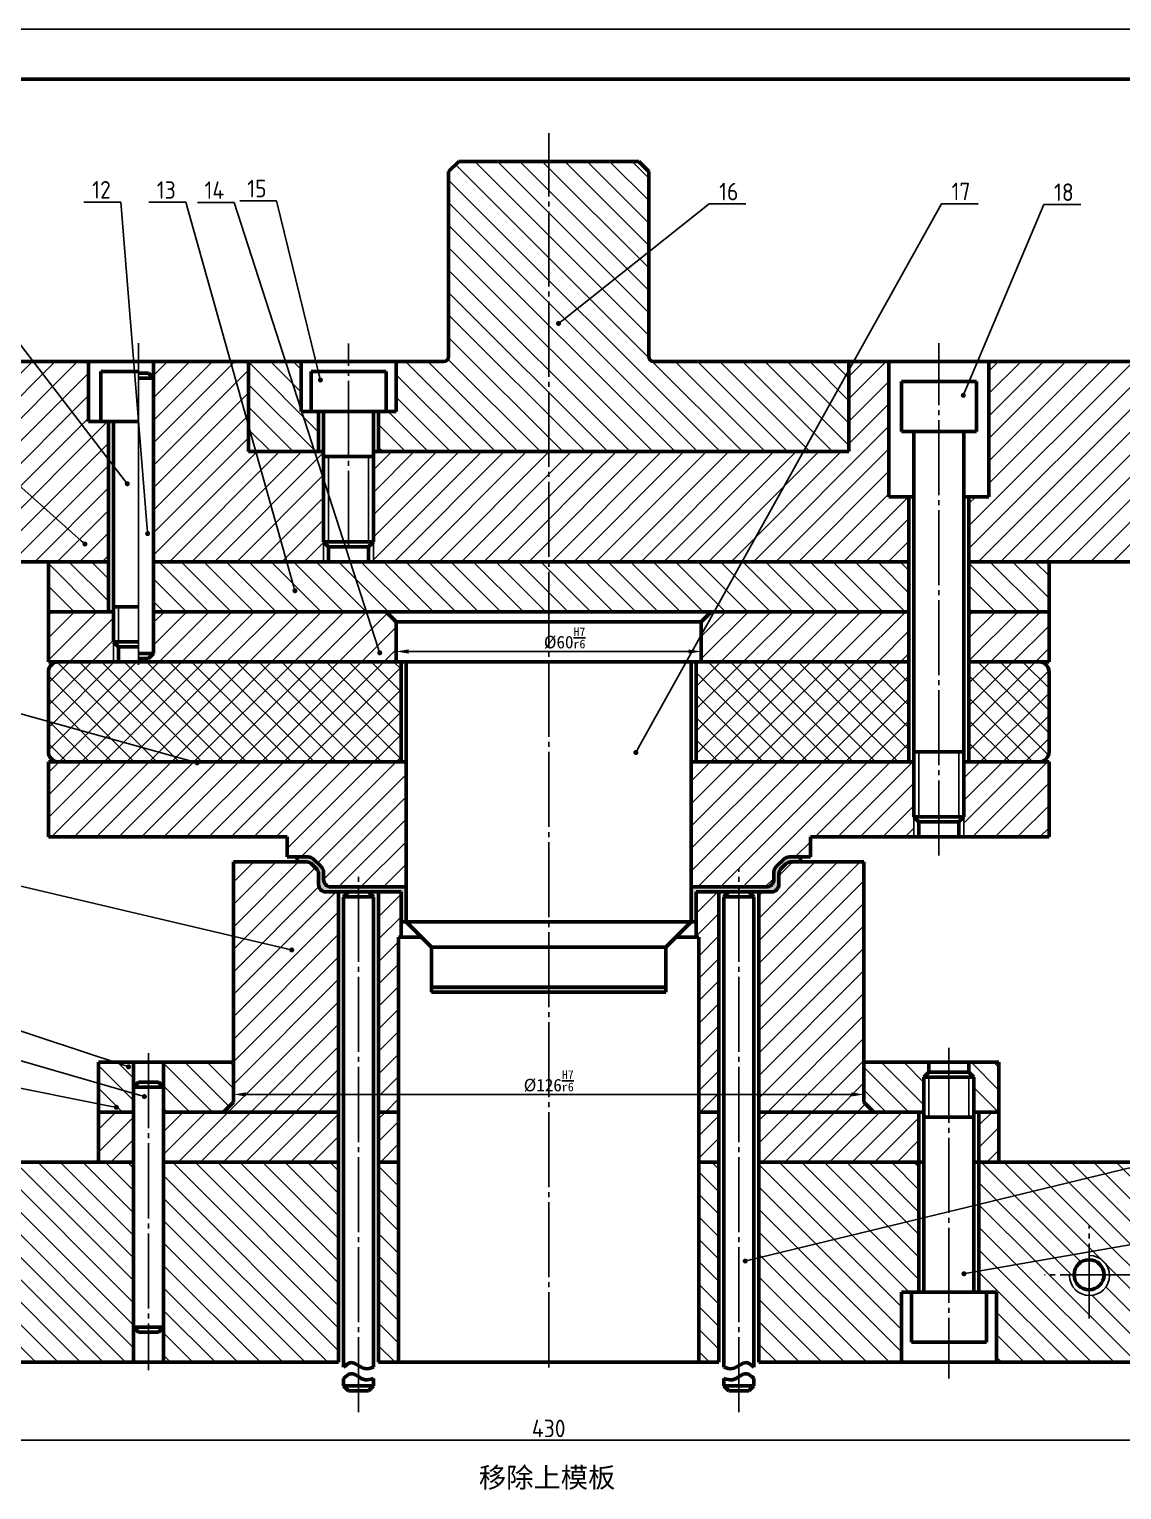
# Model space of a CAD drawing. Header units: millimetres. Extents: x 165 to 1006, y 108 to 702.
# Drawn here: x 348 to 566.3, y 410.5 to 702.4 of the extents above; entities that cross this region are included whole.
import ezdxf
from ezdxf import colors
from ezdxf.entities.mleader import LeaderData, LeaderLine
from ezdxf.enums import TextEntityAlignment as Align
from ezdxf.math import Vec2, Vec3

# ---------------------------------------------------------------- set-up
doc = ezdxf.new("R2010")
doc.units = ezdxf.units.MM
doc.linetypes.add('点画线', pattern=[18, 15, -1, 1, -1])
for name, color, linetype in [('剖面线', 3, 'Continuous'), ('引线', 6, 'Continuous'), ('文字', 7, 'Continuous'), ('标注', 3, 'Continuous'), ('点画线', 1, '点画线'), ('细实线', 1, 'Continuous'), ('辅助线', 4, 'Continuous')]:
    doc.layers.add(name, color=color, linetype=linetype)
doc.layers.add('粗实线', color=7, linetype='Continuous', lineweight=50)
doc.layers.add('粗实线 @ 1', color=7, linetype='Continuous', lineweight=50)
doc.styles.add('数字直体', font='isocp.shx')
doc.styles.add('汉字长仿宋体', font='hyswlongfangsong.ttf', dxfattribs={"width": 0.67})
doc.dimstyles.new('ISO-25', dxfattribs={"dimtxt": 2.5, "dimasz": 2.5, "dimexe": 1.25, "dimexo": 0.625, "dimtad": 1, "dimdsep": 46, "dimtxsty": 'Standard', "dimcen": 2.5, "dimadec": 0, "dimazin": 0, "dimtfac": 1, "dimtmove": 0, "dimatfit": 3, "dimfxl": 1, "dimarcsym": 0})
doc.dimstyles.new('机械基本', dxfattribs={"dimtxt": 3.5, "dimasz": 3, "dimexe": 2, "dimexo": 0, "dimtad": 1, "dimdsep": 46, "dimtxsty": '数字直体', "dimcen": 2.5, "dimadec": 0, "dimazin": 0, "dimtfac": 1, "dimtmove": 0, "dimatfit": 3, "dimfxl": 1, "dimarcsym": 0})
pattern_1 = [(135, (0, -5), (-2.245064, -2.245064), [])]
pattern_2 = [(45, (0, -5), (-2.245064, 2.245064), [])]

# ---------------------------------------------------------------- blocks, each defined once
blk = doc.blocks.new('装订A1(带注释性)')
at = {"layer": '粗实线'}
blk.add_line((0, 574), (-806, 574), dxfattribs=at)
at = {"layer": '辅助线'}
blk.add_line((10, 584), (-831, 584), dxfattribs=at)
at = {"layer": '文字', "style": '汉字长仿宋体', "width": 0.67}
for tag, height, p in [('单位名称', 7, (-25, 47)), ('图名', 7, (-25, 28)), ('设计者', 3.5, (-162, 24.46)), ('标准化', 3.5, (-122, 24.46)), ('质量', 3.5, (-68, 13.5)), ('审核者', 3.5, (-162, 10.46)), ('工艺者', 3.5, (-162, 3.54)), ('批准者', 3.5, (-122, 3.54))]:
    blk.add_attdef(tag, text='', height=height, dxfattribs=at).set_placement(p, align=Align.MIDDLE)
at = {"layer": '文字', "style": '数字直体'}
for tag, height, p in [('45', 5, (-75, 42)), ('16.10.10', 3.5, (-148, 24.5)), ('16.10.10', 3.5, (-108, 24.5)), ('1:1', 3.5, (-56, 13.5)), ('16.10.10', 3.5, (-148, 10.5)), ('001', 5, (-25, 9)), ('1', 3.5, (-87.01, 4.2)), ('1', 3.5, (-63.1, 4.31)), ('16.10.10', 3.5, (-148, 3.5)), ('16.10.10', 3.5, (-108, 3.57))]:
    blk.add_attdef(tag, text='', height=height, dxfattribs=at).set_placement(p, align=Align.MIDDLE)
blk = doc.blocks.new('*D10')
at = {"layer": 'Defpoints', "color": 0, "transparency": 16777216}
for p in [(666.8, 439.01), (236.8, 436.01), (666.8, 420.42)]:
    blk.add_point(p, dxfattribs=at)
at = {"layer": '标注', "color": 0, "lineweight": -2, "transparency": 16777216}
for p, q in [((666.8, 439.01), (666.8, 418.42)), ((236.8, 436.01), (236.8, 418.42)), ((239.8, 420.42), (663.8, 420.42))]:
    blk.add_line(p, q, dxfattribs=at)
at = {"layer": '标注', "color": 0, "transparency": 16777216}
for points in [[(239.8, 420.92), (239.8, 419.92), (236.8, 420.42)], [(663.8, 420.92), (663.8, 419.92), (666.8, 420.42)]]:
    blk.add_solid(points, dxfattribs=at)
at = {"layer": '标注', "color": 0, "transparency": 16777216, "insert": (451.8, 422.79), "char_height": 3.5, "attachment_point": 5, "style": '数字直体'}
blk.add_mtext('430', dxfattribs=at)
blk = doc.blocks.new('_Dot')
at = {"color": 0, "linetype": 'ByBlock', "lineweight": -2}
blk.add_line((-0.5, 0), (-1, 0), dxfattribs=at)
at = {"color": 0, "linetype": 'ByBlock', "const_width": 0.5}
blk.add_lwpolyline([(-0.25, 0, 1), (0.25, 0, 1)], format="xyb", close=True, dxfattribs=at)
blk = doc.blocks.new('*D28')
at = {"layer": 'Defpoints', "color": 0, "transparency": 16777216}
for p in [(421.3, 584.01), (482.3, 584.01), (482.3, 578.07)]:
    blk.add_point(p, dxfattribs=at)
at = {"layer": '标注', "color": 0, "lineweight": -2, "transparency": 16777216}
for p, q in [((421.3, 583.38), (421.3, 576.82)), ((482.3, 583.38), (482.3, 576.82)), ((423.8, 578.07), (479.8, 578.07))]:
    blk.add_line(p, q, dxfattribs=at)
at = {"layer": '标注', "color": 0, "transparency": 16777216}
for points in [[(423.8, 578.49), (423.8, 577.65), (421.3, 578.07)], [(479.8, 578.49), (479.8, 577.65), (482.3, 578.07)]]:
    blk.add_solid(points, dxfattribs=at)
at = {"layer": '标注', "color": 0, "transparency": 16777216, "insert": (454.98, 580.74), "char_height": 2.5, "attachment_point": 5}
blk.add_mtext('%%C60{\\H0.7x;\\SH7/r6;}', dxfattribs=at)
blk = doc.blocks.new('*D32')
at = {"layer": 'Defpoints', "color": 0, "transparency": 16777216}
for p in [(388.8, 496.01), (514.8, 496.01), (514.8, 489.54)]:
    blk.add_point(p, dxfattribs=at)
at = {"layer": '标注', "color": 0, "lineweight": -2, "transparency": 16777216}
for p, q in [((388.8, 495.38), (388.8, 488.29)), ((514.8, 495.38), (514.8, 488.29)), ((391.3, 489.54), (512.3, 489.54))]:
    blk.add_line(p, q, dxfattribs=at)
at = {"layer": '标注', "color": 0, "transparency": 16777216}
for points in [[(391.3, 489.96), (391.3, 489.13), (388.8, 489.54)], [(512.3, 489.96), (512.3, 489.13), (514.8, 489.54)]]:
    blk.add_solid(points, dxfattribs=at)
at = {"layer": '标注', "color": 0, "transparency": 16777216, "insert": (451.8, 492.21), "char_height": 2.5, "attachment_point": 5}
blk.add_mtext('%%C126{\\H0.7x;\\SH7/r6;}', dxfattribs=at)

msp = doc.modelspace()

# ---------------------------------------------------------------- hatches: boundary and pattern name
at = {"layer": '剖面线'}
h = msp.add_hatch(dxfattribs=at)
h.set_pattern_fill('ANSI31', color=256, angle=90)
h.set_pattern_definition(pattern_1)
h.paths.add_polyline_path([(402.298, 636.008), (391.798, 636.008), (391.798, 618.008), (405.798, 618.008), (405.798, 626.008), (402.298, 626.008)])
h.paths.add_polyline_path([(451.798, 676.008), (433.798, 676.008), (431.798, 674.008), (431.798, 637.008, -0.4142136), (430.798, 636.008), (421.298, 636.008), (421.298, 626.008), (417.798, 626.008), (417.798, 618.008), (451.798, 618.008)])
h.paths.add_polyline_path([(511.798, 636.008), (472.798, 636.008, -0.4142136), (471.798, 637.008), (471.798, 674.008), (469.798, 676.008), (456.798, 676.008), (451.798, 676.008), (451.798, 618.008), (511.798, 618.008)])
h = msp.add_hatch(dxfattribs=at)
h.set_pattern_fill('ANSI31', color=256)
h.paths.add_polyline_path([(292.798, 634.008), (236.798, 634.008), (236.798, 601.008), (271.798, 601.008), (271.798, 596.008), (292.798, 596.008)])
h.paths.add_polyline_path([(363.798, 624.008), (359.798, 624.008), (359.798, 636.008), (332.798, 636.008), (330.798, 634.008), (330.798, 596.008), (363.798, 596.008)])
h.paths.add_polyline_path([(406.798, 618.008), (391.798, 618.008), (391.798, 636.008), (372.798, 636.008), (372.798, 596.008), (394.798, 596.008), (406.798, 596.008), (406.798, 600.008), (406.798, 611.008)])
h.paths.add_polyline_path([(451.798, 618.008), (416.798, 618.008), (416.798, 611.008), (416.798, 600.008), (416.798, 596.008), (445.798, 596.008), (451.798, 596.008)])
h.paths.add_polyline_path([(519.798, 636.008), (511.798, 636.008), (511.798, 618.008), (451.798, 618.008), (451.798, 596.008), (457.798, 596.008), (507.298, 596.008), (523.798, 596.008), (523.798, 609.008), (522.298, 609.008), (519.798, 609.008)])
h.paths.add_polyline_path([(570.798, 634.008), (568.798, 636.008), (539.798, 636.008), (539.798, 609.008), (537.298, 609.008), (535.798, 609.008), (535.798, 596.008), (570.798, 596.008)])
h.paths.add_polyline_path([(666.798, 634.008), (612.798, 634.008), (612.798, 596.008), (631.798, 596.008), (631.798, 601.008), (666.798, 601.008)])
h = msp.add_hatch(dxfattribs=at)
h.set_pattern_fill('ANSI31', color=256, angle=90)
h.paths.add_polyline_path([(363.798, 596.008), (351.798, 596.008), (351.798, 586.008), (363.798, 586.008)])
h.paths.add_polyline_path([(451.798, 596.008), (445.798, 596.008), (394.798, 596.008), (372.798, 596.008), (372.798, 586.008), (451.798, 586.008)])
h.paths.add_polyline_path([(523.798, 596.008), (507.298, 596.008), (457.798, 596.008), (451.798, 596.008), (451.798, 586.008), (457.798, 586.008), (523.798, 586.008)])
h.paths.add_polyline_path([(551.798, 596.008), (535.798, 596.008), (535.798, 586.008), (551.798, 586.008)])
h = msp.add_hatch(dxfattribs=at)
h.set_pattern_fill('ANSI31', color=256)
h.paths.add_polyline_path([(364.798, 585.008), (364.798, 586.008), (351.798, 586.008), (351.798, 576.008), (364.798, 576.008), (364.798, 580.008)])
h.paths.add_polyline_path([(421.298, 584.008), (419.298, 586.008), (372.798, 586.008), (372.798, 577.7), (371.798, 576.7), (369.798, 576.7), (369.798, 576.008), (421.298, 576.008)])
h.paths.add_polyline_path([(523.798, 586.008), (484.298, 586.008), (482.298, 584.008), (482.298, 576.008), (523.798, 576.008)])
h.paths.add_polyline_path([(551.798, 586.008), (535.798, 586.008), (535.798, 576.008), (551.798, 576.008)])
h = msp.add_hatch(dxfattribs=at)
h.set_pattern_fill('ANSI37', color=256)
h.paths.add_polyline_path([(422.298, 576.008), (353.798, 576.008, 0.4142136), (351.798, 574.008), (351.798, 558.008, 0.4142136), (353.798, 556.008), (422.298, 556.008)])
h.paths.add_polyline_path([(523.798, 576.008), (481.298, 576.008), (481.298, 556.008), (523.798, 556.008)])
h.paths.add_polyline_path([(551.798, 574.008, 0.4142136), (549.798, 576.008), (535.798, 576.008), (535.798, 556.008), (549.798, 556.008, 0.4142136), (551.798, 558.008)])
h = msp.add_hatch(dxfattribs=at)
h.set_pattern_fill('ANSI31', color=256)
h.paths.add_polyline_path([(423.298, 556.008), (422.298, 556.008), (351.798, 556.008), (351.798, 541.008), (399.498, 541.008), (399.498, 537.008), (401.498, 537.008), (403.702, 537.008, -0.1914266), (404.732, 536.598), (406.328, 535.092, -0.2064197), (406.798, 534.001), (406.798, 532.508, 0.4142136), (408.298, 531.008), (423.298, 531.008)])
h.paths.add_polyline_path([(524.798, 545.008), (524.798, 556.008), (481.298, 556.008), (480.298, 556.008), (480.298, 531.008), (495.298, 531.008, 0.4142136), (496.798, 532.508), (496.798, 534.001, -0.2064197), (497.269, 535.092), (498.865, 536.598, -0.1914266), (499.894, 537.008), (502.098, 537.008), (504.098, 537.008), (504.098, 541.008), (524.798, 541.008)])
h.paths.add_polyline_path([(551.798, 556.008), (534.798, 556.008), (534.798, 545.008), (534.798, 541.008), (551.798, 541.008)])
h = msp.add_hatch(dxfattribs=at)
h.set_pattern_fill('ANSI31', color=256)
h.set_pattern_definition(pattern_2)
h.paths.add_polyline_path([(409.798, 530.008), (407.298, 530.008, -0.4142136), (405.798, 531.508), (405.798, 533.636, 0.2027178), (405.343, 534.712), (404.446, 535.584, 0.1951124), (403.401, 536.008), (388.798, 536.008), (388.798, 524.008), (388.798, 488.008), (386.798, 486.008), (409.798, 486.008)])
h.paths.add_polyline_path([(400.677, 513.358, -1), (400.19, 513.473, -1)], flags=16)
h.paths.add_polyline_path([(514.798, 524.008), (514.798, 536.008), (500.196, 536.008, 0.1951124), (499.151, 535.584), (498.253, 534.712, 0.2027178), (497.798, 533.636), (497.798, 531.508, -0.4142136), (496.298, 530.008), (493.798, 530.008), (493.798, 486.008), (506.798, 486.008), (516.298, 486.008), (516.798, 486.008), (514.798, 488.008)])
h.paths.add_polyline_path([(485.798, 530.008), (481.298, 530.008), (481.298, 524.008), (481.298, 521.008), (481.798, 521.008), (481.798, 486.008), (485.798, 486.008)])
h.paths.add_polyline_path([(421.798, 521.008), (422.298, 521.008), (422.298, 524.008), (422.298, 530.008), (417.798, 530.008), (417.798, 486.008), (421.798, 486.008)])
h = msp.add_hatch(dxfattribs=at)
h.set_pattern_fill('ANSI31', color=256, angle=90)
h.set_pattern_definition(pattern_1)
h.paths.add_polyline_path([(388.798, 496.008), (383.048, 496.008), (374.798, 496.008), (374.798, 486.008), (383.048, 486.008), (386.798, 486.008), (388.798, 488.008)])
h.paths.add_polyline_path([(368.798, 496.008), (362.798, 496.008), (361.798, 496.008), (361.798, 486.774), (364.441, 486.008), (368.798, 486.008)])
h.paths.add_polyline_path([(366.693, 491.236, -1), (366.218, 491.391, -1)], flags=16)
h.paths.add_polyline_path([(526.798, 493.008), (527.798, 494.008), (527.798, 496.008), (514.798, 496.008), (514.798, 488.008), (516.798, 486.008), (526.798, 486.008)])
h.paths.add_polyline_path([(541.798, 496.008), (535.798, 496.008), (535.798, 494.008), (536.798, 493.008), (536.798, 486.008), (541.798, 486.008)])
h = msp.add_hatch(dxfattribs=at)
h.set_pattern_fill('ANSI31', color=256)
h.set_pattern_definition(pattern_2)
h.paths.add_polyline_path([(368.798, 484.744), (364.441, 486.008), (361.798, 486.008), (361.798, 476.008), (366.298, 476.008), (368.798, 476.008)])
h.paths.add_polyline_path([(365.131, 482.018, -1), (365.621, 481.92, -1)], flags=16)
h.paths.add_polyline_path([(409.798, 486.008), (386.798, 486.008), (383.048, 486.008), (374.798, 486.008), (374.798, 476.008), (383.048, 476.008), (409.798, 476.008)])
h.paths.add_polyline_path([(421.798, 486.008), (417.798, 486.008), (417.798, 476.008), (421.798, 476.008)])
h.paths.add_polyline_path([(485.798, 486.008), (481.798, 486.008), (481.798, 476.008), (485.798, 476.008)])
h.paths.add_polyline_path([(525.798, 486.008), (516.298, 486.008), (506.798, 486.008), (493.798, 486.008), (493.798, 476.008), (494.298, 476.008), (515.548, 476.008), (525.798, 476.008)])
h.paths.add_polyline_path([(541.798, 486.008), (537.798, 486.008), (537.798, 476.008), (541.798, 476.008)])
h = msp.add_hatch(dxfattribs=at)
h.set_pattern_fill('ANSI31', color=256, angle=90)
h.set_pattern_definition(pattern_1)
h.paths.add_polyline_path([(299.298, 476.008), (271.798, 476.008), (271.798, 471.008), (236.798, 471.008), (236.798, 439.008, 0.4142136), (239.798, 436.008), (299.298, 436.008), (299.298, 442.008)])
h.paths.add_polyline_path([(245.601, 458.903, -1), (245.128, 459.066, -1)], flags=16)
h.paths.add_polyline_path([(368.798, 476.008), (366.298, 476.008), (324.298, 476.008), (324.298, 442.008), (324.298, 436.008), (368.798, 436.008), (368.798, 438.008)])
h.paths.add_polyline_path([(409.798, 476.008), (383.048, 476.008), (374.798, 476.008), (374.798, 438.008), (374.798, 436.008), (398.048, 436.008), (409.798, 436.008)])
h.paths.add_polyline_path([(421.798, 476.008), (417.798, 476.008), (417.798, 436.008), (421.798, 436.008)])
h.paths.add_polyline_path([(485.798, 476.008), (481.798, 476.008), (481.798, 436.008), (485.798, 436.008)])
h.paths.add_polyline_path([(525.798, 476.008), (515.548, 476.008), (494.298, 476.008), (493.798, 476.008), (493.798, 436.008), (515.548, 436.008), (520.548, 436.008), (522.298, 436.008), (522.298, 450.008), (525.798, 450.008)])
h.paths.add_polyline_path([(517.423, 443.77, -1), (516.956, 443.591, -1)], flags=16)
edge = h.paths.add_edge_path()
edge.add_spline(control_points=[(576.904, 466.48), (576.927, 466.997), (576.726, 470.401), (573.674, 473.431), (571.079, 476.008)], knot_values=[0, 0, 0, 0, 1.7323142, 11.5691057, 11.5691057, 11.5691057, 11.5691057], degree=3, periodic=0)
edge.add_line((571.079, 476.008), (537.798, 476.008))
edge.add_line((537.798, 476.008), (537.798, 451.549))
edge.add_line((537.798, 451.549), (576.904, 466.48))
edge = h.paths.add_edge_path()
edge.add_line((556.048, 453.508), (556.798, 453.508))
edge.add_arc((559.798, 453.508), 3, 90, 180, ccw=False)
edge.add_line((559.798, 456.508), (559.798, 459.949))
edge.add_line((559.798, 459.949), (537.798, 451.549))
edge.add_line((537.798, 451.549), (537.798, 450.008))
edge.add_line((537.798, 450.008), (541.298, 450.008))
edge.add_line((541.298, 450.008), (541.298, 436.008))
edge.add_line((541.298, 436.008), (577.31, 436.008))
edge.add_spline(control_points=[(577.31, 436.008), (573.872, 440.939), (567.032, 450.75), (576.692, 461.674), (576.904, 466.48)], knot_values=[11.5691057, 11.5691057, 11.5691057, 11.5691057, 27.850011, 43.9558064, 43.9558064, 43.9558064, 43.9558064], degree=3, periodic=0)
edge.add_line((576.904, 466.48), (559.798, 459.949))
edge.add_line((559.798, 459.949), (559.798, 456.508))
edge.add_arc((559.798, 453.508), 3, 0, 90, ccw=False)
edge.add_line((562.798, 453.508), (564.048, 453.508))
edge.add_arc((560.048, 453.508), 4, -180, 0, ccw=False)
at = {"layer": '粗实线'}
h = msp.add_hatch(color=256, dxfattribs=at)
h.dxf.hatch_style = 1
h.paths.add_polyline_path([(404.446, 535.584), (405.343, 534.712, -0.2027178), (405.798, 533.636), (405.798, 531.508, 0.4142136), (407.298, 530.008), (422.298, 530.008), (422.298, 524.008), (423.298, 524.008), (423.298, 531.008), (408.298, 531.008, -0.4142136), (406.798, 532.508), (406.798, 534.001, 0.2064197), (406.328, 535.092), (404.732, 536.598, 0.1914266), (403.702, 537.008), (401.498, 537.008), (401.498, 536.008), (403.401, 536.008, -0.1951124)])
h.paths.add_polyline_path([(496.298, 530.008, 0.4142136), (497.798, 531.508), (497.798, 533.636, -0.2027178), (498.253, 534.712), (499.151, 535.584, -0.1951124), (500.196, 536.008), (502.098, 536.008), (502.098, 537.008), (499.894, 537.008, 0.1914266), (498.865, 536.598), (497.269, 535.092, 0.2064197), (496.798, 534.001), (496.798, 532.508, -0.4142136), (495.298, 531.008), (480.298, 531.008), (480.298, 524.008), (481.298, 524.008), (481.298, 530.008)])
h = msp.add_hatch(color=256, dxfattribs=at)
h.dxf.hatch_style = 1
h.paths.add_polyline_path([(451.798, 511.008), (428.398, 511.008), (428.398, 510.008), (451.798, 510.008)])
h.paths.add_polyline_path([(475.198, 511.008), (451.798, 511.008), (451.798, 510.008), (475.198, 510.008)])

# ---------------------------------------------------------------- linework, layer by layer
at = {"layer": '点画线'}
for p, q in [((451.798, 434.993), (451.798, 681.683)), ((369.798, 576.139), (369.798, 639.684)), ((411.798, 599.175), (411.798, 639.598)), ((529.798, 537.319), (529.798, 639.684)), ((369.798, 638.777), (369.798, 575.412)), ((364.798, 580.008), (364.798, 576.008)), ((524.798, 545.008), (524.798, 541.008)), ((534.798, 545.008), (534.798, 541.008)), ((489.798, 426.027), (489.798, 534.708)), ((413.798, 426.027), (413.798, 533.956)), ((371.798, 497.775), (371.798, 434.411)), ((531.798, 498.865), (531.798, 432.785)), ((559.798, 444.774), (559.798, 463.352)), ((568.998, 453.508), (550.919, 453.508))]:
    msp.add_line(p, q, dxfattribs=at)
at = {"layer": '粗实线'}
for p, q in [((433.798, 676.008), (431.798, 674.008)), ((433.798, 676.008), (456.798, 676.008)), ((456.798, 676.008), (469.798, 676.008)), ((469.798, 676.008), (471.798, 674.008)), ((431.798, 637.008), (431.798, 674.008)), ((471.798, 674.008), (471.798, 637.008)), ((236.798, 636.008), (430.798, 636.008)), ((359.798, 636.008), (359.798, 624.008)), ((362.298, 634.004), (362.298, 624.004)), ((369.798, 634.004), (362.298, 634.004)), ((371.798, 633.699), (369.798, 633.699)), ((371.798, 633.699), (372.798, 632.699)), ((372.798, 636.008), (372.798, 577.7)), ((391.798, 636.008), (430.798, 636.008)), ((402.298, 626.008), (402.298, 636.008)), ((419.298, 634.008), (404.298, 634.008)), ((404.298, 634.008), (404.298, 626.008)), ((419.298, 626.008), (419.298, 634.008)), ((421.298, 626.008), (421.298, 636.008)), ((472.798, 636.008), (666.798, 636.008)), ((472.798, 636.008), (512.798, 636.008)), ((511.798, 636.008), (511.798, 618.008)), ((519.798, 609.008), (519.798, 636.008)), ((539.798, 609.008), (539.798, 636.008)), ((372.798, 632.699), (369.798, 632.699)), ((537.298, 632.008), (522.298, 632.008)), ((522.298, 632.008), (522.298, 622.008)), ((537.298, 622.008), (537.298, 632.008)), ((402.298, 626.008), (421.298, 626.008)), ((405.798, 626.008), (405.798, 618.008)), ((406.798, 626.008), (406.798, 611.008)), ((416.798, 626.008), (416.798, 611.008)), ((417.798, 626.008), (417.798, 618.008)), ((359.798, 624.008), (369.798, 624.008)), ((363.798, 624.008), (363.798, 586.008)), ((364.798, 624.008), (364.798, 591.008)), ((522.298, 622.008), (524.798, 622.008)), ((524.798, 622.008), (524.798, 545.008)), ((524.798, 622.008), (534.798, 622.008)), ((534.798, 622.008), (534.798, 545.008)), ((537.298, 622.008), (534.798, 622.008)), ((391.798, 618.008), (406.798, 618.008)), ((406.798, 617.008), (416.798, 617.008)), ((511.798, 618.008), (416.798, 618.008)), ((406.798, 611.008), (406.798, 600.008)), ((416.798, 611.008), (416.798, 600.008)), ((522.298, 609.008), (519.798, 609.008)), ((522.298, 609.008), (524.798, 609.008)), ((523.798, 609.008), (523.798, 591.008)), ((523.798, 556.008), (523.798, 609.008)), ((534.798, 609.008), (537.298, 609.008)), ((535.798, 609.008), (535.798, 556.008)), ((537.298, 609.008), (539.798, 609.008)), ((406.798, 600.008), (416.798, 600.008)), ((407.798, 599.008), (406.798, 600.008)), ((415.798, 599.008), (407.798, 599.008)), ((407.798, 599.008), (407.798, 596.008)), ((415.798, 599.008), (416.798, 600.008)), ((415.798, 599.008), (415.798, 596.008)), ((363.798, 596.008), (330.798, 596.008)), ((351.798, 596.008), (351.798, 586.008)), ((394.798, 596.008), (372.798, 596.008)), ((445.798, 596.008), (394.798, 596.008)), ((445.798, 596.008), (457.798, 596.008)), ((507.298, 596.008), (457.798, 596.008)), ((523.798, 596.008), (507.298, 596.008)), ((570.798, 596.008), (535.798, 596.008)), ((551.798, 586.008), (551.798, 596.008)), ((364.798, 591.008), (364.798, 585.008)), ((364.798, 587.008), (369.798, 587.008)), ((351.798, 586.008), (364.798, 586.008)), ((351.798, 586.008), (351.798, 576.008)), ((361.798, 586.008), (364.798, 586.008)), ((364.798, 585.008), (364.798, 580.008)), ((372.798, 586.008), (457.798, 586.008)), ((421.298, 584.008), (419.298, 586.008)), ((421.298, 584.008), (421.298, 576.008)), ((421.298, 584.008), (482.298, 584.008)), ((457.798, 586.008), (523.798, 586.008)), ((482.298, 584.008), (484.298, 586.008)), ((482.298, 584.008), (482.298, 576.008)), ((482.298, 584.008), (482.298, 576.008)), ((535.798, 586.008), (551.798, 586.008)), ((551.798, 586.008), (551.798, 576.008)), ((364.798, 580.008), (369.798, 580.008)), ((365.798, 579.008), (364.798, 580.008)), ((369.798, 579.008), (365.798, 579.008)), ((365.798, 579.008), (365.798, 576.008)), ((351.798, 576.008), (423.298, 576.008)), ((372.798, 577.7), (369.798, 577.7)), ((371.798, 576.7), (369.798, 576.7)), ((372.798, 577.7), (371.798, 576.7)), ((422.298, 576.008), (422.298, 556.008)), ((423.298, 576.008), (423.298, 561.008)), ((423.298, 576.008), (480.298, 576.008)), ((480.298, 576.008), (523.798, 576.008)), ((480.298, 576.008), (480.298, 561.008)), ((481.298, 556.008), (481.298, 576.008)), ((535.798, 576.008), (551.798, 576.008)), ((351.798, 574.008), (351.798, 558.008)), ((551.798, 574.008), (551.798, 558.008)), ((423.298, 561.008), (423.298, 524.008)), ((480.298, 561.008), (480.298, 524.008)), ((480.298, 561.008), (480.298, 532.008)), ((524.798, 558.008), (534.798, 558.008)), ((351.798, 556.008), (422.298, 556.008)), ((351.798, 556.008), (351.798, 541.008)), ((422.298, 556.008), (423.298, 556.008)), ((481.298, 556.008), (480.298, 556.008)), ((481.298, 556.008), (524.798, 556.008)), ((534.798, 556.008), (551.798, 556.008)), ((551.798, 556.008), (551.798, 541.008)), ((524.798, 545.008), (534.798, 545.008)), ((525.798, 544.008), (524.798, 545.008)), ((533.798, 544.008), (525.798, 544.008)), ((525.798, 544.008), (525.798, 541.008)), ((533.798, 544.008), (534.798, 545.008)), ((533.798, 544.008), (533.798, 541.008)), ((351.798, 541.008), (399.498, 541.008)), ((399.498, 537.008), (399.498, 541.008)), ((504.098, 537.008), (504.098, 541.008)), ((551.798, 541.008), (504.098, 541.008)), ((525.798, 541.008), (533.798, 541.008)), ((388.798, 536.008), (388.798, 524.008)), ((388.798, 536.008), (403.401, 536.008)), ((399.498, 537.008), (401.498, 537.008)), ((401.498, 536.008), (401.498, 537.008)), ((401.498, 537.008), (403.702, 537.008)), ((405.343, 534.712), (404.446, 535.584)), ((404.732, 536.598), (406.328, 535.092)), ((498.865, 536.598), (497.269, 535.092)), ((498.253, 534.712), (499.151, 535.584)), ((499.894, 537.008), (502.098, 537.008)), ((514.798, 536.008), (500.196, 536.008)), ((502.098, 536.008), (502.098, 537.008)), ((504.098, 537.008), (502.098, 537.008)), ((514.798, 536.008), (514.798, 524.008)), ((405.798, 531.508), (405.798, 533.636)), ((406.798, 532.508), (406.798, 534.001)), ((496.798, 532.508), (496.798, 534.001)), ((497.798, 531.508), (497.798, 533.636)), ((407.298, 530.008), (422.298, 530.008)), ((408.298, 531.008), (423.298, 531.008)), ((409.798, 436.008), (409.798, 530.008)), ((411.798, 530.008), (410.798, 529.008)), ((416.798, 529.008), (410.798, 529.008)), ((410.798, 529.008), (410.798, 436.008)), ((415.798, 530.008), (411.798, 530.008)), ((415.798, 530.008), (416.798, 529.008)), ((416.798, 529.008), (416.798, 436.008)), ((417.798, 436.008), (417.798, 530.008)), ((422.298, 524.008), (422.298, 530.008)), ((423.298, 531.008), (423.298, 524.008)), ((480.298, 531.008), (495.298, 531.008)), ((480.298, 531.008), (480.298, 524.008)), ((481.298, 524.008), (481.298, 530.008)), ((481.298, 530.008), (496.298, 530.008)), ((485.798, 436.008), (485.798, 530.008)), ((487.798, 530.008), (486.798, 529.008)), ((486.798, 529.008), (492.798, 529.008)), ((486.798, 529.008), (486.798, 435.008)), ((491.798, 530.008), (492.798, 529.008)), ((492.798, 529.008), (492.798, 435.008)), ((493.798, 436.008), (493.798, 530.008)), ((388.798, 488.008), (388.798, 524.008)), ((423.298, 524.008), (422.298, 524.008)), ((422.298, 521.008), (422.298, 524.008)), ((423.298, 524.008), (480.298, 524.008)), ((428.398, 519.008), (423.298, 524.008)), ((475.198, 519.008), (480.298, 524.008)), ((480.298, 524.008), (481.298, 524.008)), ((481.298, 521.008), (481.298, 524.008)), ((514.798, 488.008), (514.798, 524.008)), ((421.798, 486.008), (421.798, 521.008)), ((421.798, 521.008), (422.298, 521.008)), ((422.298, 521.008), (426.358, 521.008)), ((481.298, 521.008), (477.238, 521.008)), ((481.798, 521.008), (481.298, 521.008)), ((481.798, 486.008), (481.798, 521.008)), ((451.798, 519.008), (428.398, 519.008)), ((428.398, 519.008), (428.398, 511.008)), ((451.798, 519.008), (475.198, 519.008)), ((475.198, 519.008), (475.198, 511.008)), ((428.398, 511.008), (475.198, 511.008)), ((428.398, 511.008), (428.398, 510.008)), ((428.398, 511.008), (451.798, 511.008)), ((475.198, 511.008), (451.798, 511.008)), ((475.198, 511.008), (475.198, 510.008)), ((428.398, 510.008), (451.798, 510.008)), ((475.198, 510.008), (451.798, 510.008)), ((361.798, 496.008), (361.798, 476.008)), ((361.798, 496.008), (362.798, 496.008)), ((383.048, 496.008), (362.798, 496.008)), ((368.798, 486.008), (368.798, 496.008)), ((371.798, 496.008), (374.798, 496.008)), ((374.798, 486.008), (374.798, 496.008)), ((388.798, 496.008), (383.048, 496.008)), ((514.798, 496.008), (541.798, 496.008)), ((527.798, 494.008), (526.798, 493.008)), ((527.798, 494.008), (527.798, 496.008)), ((527.798, 496.008), (535.798, 496.008)), ((535.798, 494.008), (527.798, 494.008)), ((535.798, 494.008), (535.798, 496.008)), ((535.798, 494.008), (536.798, 493.008)), ((541.798, 496.008), (541.798, 476.008)), ((369.798, 492.008), (368.798, 491.008)), ((374.798, 491.008), (368.798, 491.008)), ((373.798, 492.008), (369.798, 492.008)), ((373.798, 492.008), (374.798, 491.008)), ((536.798, 493.008), (526.798, 493.008)), ((526.798, 493.008), (526.798, 450.008)), ((536.798, 493.008), (536.798, 450.008)), ((386.798, 486.008), (388.798, 488.008)), ((516.798, 486.008), (514.798, 488.008)), ((368.798, 486.008), (361.798, 486.008)), ((368.798, 486.008), (368.798, 438.008)), ((374.798, 438.008), (374.798, 486.008)), ((383.048, 486.008), (374.798, 486.008)), ((387.298, 486.008), (383.048, 486.008)), ((386.798, 486.008), (409.798, 486.008)), ((387.298, 486.008), (409.798, 486.008)), ((417.798, 486.008), (421.798, 486.008)), ((417.798, 486.008), (421.798, 486.008)), ((421.798, 486.008), (421.798, 436.008)), ((481.798, 486.008), (481.798, 436.008)), ((481.798, 486.008), (485.798, 486.008)), ((485.798, 486.008), (481.798, 486.008)), ((496.798, 486.008), (493.798, 486.008)), ((493.798, 486.008), (506.798, 486.008)), ((516.298, 486.008), (506.798, 486.008)), ((516.298, 486.008), (526.798, 486.008)), ((525.798, 486.008), (525.798, 450.008)), ((526.798, 485.008), (536.798, 485.008)), ((536.798, 486.008), (541.798, 486.008)), ((537.798, 450.008), (537.798, 486.008)), ((366.298, 476.008), (324.298, 476.008)), ((360.798, 476.008), (339.798, 476.008)), ((368.798, 476.008), (366.298, 476.008)), ((383.048, 476.008), (374.798, 476.008)), ((409.798, 476.008), (383.048, 476.008)), ((421.798, 476.008), (417.798, 476.008)), ((481.798, 476.008), (485.798, 476.008)), ((493.798, 476.008), (494.298, 476.008)), ((515.548, 476.008), (494.298, 476.008)), ((526.798, 476.008), (515.548, 476.008)), ((521.298, 476.008), (518.298, 476.008)), ((577.798, 476.008), (536.798, 476.008)), ((541.298, 450.008), (522.298, 450.008)), ((522.298, 450.008), (522.298, 436.008)), ((524.298, 440.008), (524.298, 450.008)), ((539.298, 440.008), (539.298, 450.008)), ((541.298, 436.008), (541.298, 450.008)), ((374.798, 443.008), (368.798, 443.008)), ((368.798, 443.008), (369.798, 442.008)), ((373.798, 442.008), (369.798, 442.008)), ((374.798, 443.008), (373.798, 442.008)), ((368.798, 438.008), (368.798, 436.008)), ((374.798, 438.008), (374.798, 436.008)), ((531.798, 440.008), (524.298, 440.008)), ((531.798, 440.008), (539.298, 440.008)), ((236.798, 436.008), (398.048, 436.008)), ((398.048, 436.008), (409.798, 436.008)), ((410.798, 436.008), (410.798, 435.008)), ((416.798, 436.008), (416.798, 435.008)), ((417.798, 436.008), (485.798, 436.008)), ((493.798, 436.008), (515.548, 436.008)), ((515.548, 436.008), (520.548, 436.008)), ((520.548, 436.008), (666.798, 436.008)), ((410.798, 431.291), (410.798, 432.791)), ((416.798, 431.291), (416.798, 432.791)), ((486.798, 431.291), (486.798, 432.791)), ((492.798, 431.291), (492.798, 432.791)), ((416.798, 431.291), (410.798, 431.291)), ((410.798, 431.291), (411.798, 430.291)), ((415.798, 430.291), (411.798, 430.291)), ((416.798, 431.291), (415.798, 430.291)), ((486.798, 431.291), (487.798, 430.291)), ((486.798, 431.291), (492.798, 431.291)), ((487.798, 430.291), (491.798, 430.291)), ((492.798, 431.291), (491.798, 430.291))]:
    msp.add_line(p, q, dxfattribs=at)
at = {"layer": '粗实线', "lineweight": 50}
msp.add_line((391.798, 636.008), (391.798, 618.008), dxfattribs=at)
at = {"layer": '粗实线'}
msp.add_circle((559.798, 453.508), 3, dxfattribs=at)
for centre, radius, start, end in [((430.798, 637.008), 1, 270, 0), ((472.798, 637.008), 1, 180, 270), ((353.798, 574.008), 2, 90, 180), ((549.798, 574.008), 2, 0, 90), ((353.798, 558.008), 2, 180, 270), ((549.798, 558.008), 2, 270, 0), ((403.401, 534.508), 1.5, 45.83834, 90), ((403.702, 535.508), 1.5, 46.65266, 90), ((404.298, 533.636), 1.5, 0, 45.83834), ((405.298, 534.001), 1.5, 0, 46.65266), ((498.298, 534.001), 1.5, 133.34734, 180), ((499.298, 533.636), 1.5, 134.16166, 180), ((499.894, 535.508), 1.5, 90, 133.34734), ((500.196, 534.508), 1.5, 90, 134.16166), ((407.298, 531.508), 1.5, 180, 270), ((408.298, 532.508), 1.5, 180, 270), ((495.298, 532.508), 1.5, 270, 0), ((496.298, 531.508), 1.5, 270, 0)]:
    msp.add_arc(centre, radius, start, end, dxfattribs=at)
for points in [[(410.798, 435.008), (412.245, 435.94), (415.076, 434.737), (416.798, 435.008)], [(492.798, 435.008), (491.351, 435.94), (488.521, 434.737), (486.798, 435.008)], [(410.798, 432.791), (412.245, 433.723), (415.076, 432.52), (416.798, 432.791)], [(492.798, 432.791), (491.351, 433.723), (488.521, 432.52), (486.798, 432.791)]]:
    msp.add_spline(points, degree=3, dxfattribs=at)
at = {"layer": '细实线'}
for p, q in [((407.798, 600.008), (407.798, 617.008)), ((415.798, 600.008), (415.798, 617.008)), ((406.798, 600.008), (406.798, 596.008)), ((416.798, 600.008), (416.798, 596.008)), ((365.798, 580.008), (365.798, 587.008)), ((525.798, 545.008), (525.798, 558.008)), ((533.798, 545.008), (533.798, 558.008)), ((527.798, 493.008), (527.798, 485.008)), ((535.798, 493.008), (535.798, 485.008))]:
    msp.add_line(p, q, dxfattribs=at)
msp.add_arc((559.885, 453.353), 4, 180, 90, dxfattribs=at)

# ---------------------------------------------------------------- block references
at = {"layer": '粗实线 @ 1'}
msp.add_blockref('装订A1(带注释性)', (996.171, 118.437), dxfattribs=at)

# ---------------------------------------------------------------- texts
at = {"layer": '文字', "insert": (437.835, 414.987), "char_height": 4, "attachment_point": 1}
msp.add_mtext_dynamic_manual_height_columns('{\\fSimSun|b0|i0|c134|p2;移除上模板}', width=36.72498, gutter_width=12.5, heights=[0], dxfattribs=at)

# ---------------------------------------------------------------- dimensions: what is measured, and where the dimension line sits
at = {"layer": '标注'}
dim = msp.add_linear_dim(base=(482.298, 578.07), p1=(421.298, 584.008), p2=(482.298, 584.008), text='%%C60{\\H0.7x;\\SH7/r6;}', dimstyle='ISO-25', dxfattribs=at)
dim.commit()
dim.dimension.update_dxf_attribs({"geometry": '*D28', "text_midpoint": (454.982, 578.07), "dimtype": 160})
dim = msp.add_linear_dim(base=(514.798, 489.543), p1=(388.798, 496.008), p2=(514.798, 496.008), text='%%C126{\\H0.7x;\\SH7/r6;}', dimstyle='ISO-25', dxfattribs=at)
dim.commit()
dim.dimension.update_dxf_attribs({"geometry": '*D32', "text_midpoint": (451.798, 492.21)})
dim = msp.add_linear_dim(base=(666.798, 420.42), p1=(236.798, 436.008), p2=(666.798, 439.008), dimstyle='机械基本', dxfattribs=at)
dim.commit()
dim.dimension.update_dxf_attribs({"geometry": '*D10', "text_midpoint": (451.798, 420.42), "dimtype": 160})

# ---------------------------------------------------------------- leaders
at = {"layer": '引线'}
ml = msp.add_multileader_mtext('Standard', dxfattribs=at)
ml.set_content('10', color=256, style='数字直体')
ml.set_leader_properties()
ml.set_arrow_properties(name='DOT')
ml.build(insert=Vec2(0, 0))
ml.multileader.update_dxf_attribs({"has_dogleg": 0, "text_left_attachment_type": 5, "text_right_attachment_type": 5, "arrow_head_size": 1})
ctx = ml.context
ctx.base_point, ctx.char_height, ctx.arrow_head_size, ctx.plane_origin = Vec3(275.06, 667.898), 3.5, 1, Vec3(365.473, 599.552)
ctx.left_attachment, ctx.right_attachment, ctx.text_align_type = 5, 5, 2
notes = []
notes.append((ctx, [(0, (1, 1, 0), (290.213, 667.898), (-1, 0), 8, [(0, [(359.094, 599.552)], 0, [])])]))
ctx.mtext.insert, ctx.mtext.alignment, ctx.mtext.flow_direction = Vec3(280.213, 672.098), 3, 5
ml = msp.add_multileader_mtext('Standard', dxfattribs=at)
ml.set_content('11', color=256, style='数字直体')
ml.set_leader_properties()
ml.set_arrow_properties(name='DOT')
ml.build(insert=Vec2(0, 0))
ml.multileader.update_dxf_attribs({"has_dogleg": 0, "text_left_attachment_type": 5, "text_right_attachment_type": 5, "arrow_head_size": 1})
ctx = ml.context
ctx.base_point, ctx.char_height, ctx.arrow_head_size, ctx.plane_origin = Vec3(317.662, 667.898), 3.5, 1, Vec3(373.933, 611.594)
ctx.left_attachment, ctx.right_attachment, ctx.text_align_type = 5, 5, 2
notes.append((ctx, [(0, (1, 1, 0), (332.112, 667.898), (-1, 0), 8, [(0, [(367.554, 611.594)], 0, [])])]))
ctx.mtext.insert, ctx.mtext.alignment, ctx.mtext.flow_direction = Vec3(322.112, 672.098), 3, 5
ml = msp.add_multileader_mtext('Standard', dxfattribs=at)
ml.set_content('12', color=256, style='数字直体')
ml.set_leader_properties()
ml.set_arrow_properties(name='DOT')
ml.build(insert=Vec2(0, 0))
ml.multileader.update_dxf_attribs({"has_dogleg": 0, "text_left_attachment_type": 5, "text_right_attachment_type": 5, "arrow_head_size": 1})
ctx = ml.context
ctx.base_point, ctx.char_height, ctx.arrow_head_size, ctx.plane_origin = Vec3(358.899, 667.898), 3.5, 1, Vec3(371.628, 601.628)
ctx.left_attachment, ctx.right_attachment, ctx.text_align_type = 5, 5, 2
notes.append((ctx, [(0, (1, 1, 0), (374.259, 667.898), (-1, 0), 8, [(0, [(371.628, 601.628)], 0, [])])]))
ctx.mtext.insert, ctx.mtext.alignment, ctx.mtext.flow_direction = Vec3(364.259, 672.099), 3, 5
ml = msp.add_multileader_mtext('Standard', dxfattribs=at)
ml.set_content('13', color=256, style='数字直体')
ml.set_leader_properties()
ml.set_arrow_properties(name='DOT')
ml.build(insert=Vec2(0, 0))
ml.multileader.update_dxf_attribs({"has_dogleg": 0, "text_left_attachment_type": 5, "text_right_attachment_type": 5, "arrow_head_size": 1})
ctx = ml.context
ctx.base_point, ctx.char_height, ctx.arrow_head_size, ctx.plane_origin = Vec3(371.957, 667.853), 3.5, 1, Vec3(367.298, 639.008)
ctx.left_attachment, ctx.right_attachment, ctx.text_align_type = 5, 5, 2
notes.append((ctx, [(0, (1, 1, 0), (387.252, 667.853), (-1, 0), 8, [(0, [(401.079, 590.208)], 0, [])])]))
ctx.mtext.insert, ctx.mtext.alignment, ctx.mtext.flow_direction = Vec3(377.252, 672.053), 3, 5
ml = msp.add_multileader_mtext('Standard', dxfattribs=at)
ml.set_content('14', color=256, style='数字直体')
ml.set_leader_properties()
ml.set_arrow_properties(name='DOT')
ml.build(insert=Vec2(0, 0))
ml.multileader.update_dxf_attribs({"has_dogleg": 0, "text_left_attachment_type": 5, "text_right_attachment_type": 5, "arrow_head_size": 1})
ctx = ml.context
ctx.base_point, ctx.char_height, ctx.arrow_head_size, ctx.plane_origin = Vec3(381.437, 667.814), 3.5, 1, Vec3(384.181, 590.492)
ctx.left_attachment, ctx.right_attachment, ctx.text_align_type = 5, 5, 2
notes.append((ctx, [(0, (1, 1, 0), (396.937, 667.814), (-1, 0), 8, [(0, [(418.026, 577.792)], 0, [])])]))
ctx.mtext.insert, ctx.mtext.alignment, ctx.mtext.flow_direction = Vec3(386.937, 672.014), 3, 5
ml = msp.add_multileader_mtext('Standard', dxfattribs=at)
ml.set_content('15', color=256, style='数字直体')
ml.set_leader_properties()
ml.set_arrow_properties(name='DOT')
ml.build(insert=Vec2(0, 0))
ml.multileader.update_dxf_attribs({"has_dogleg": 0, "text_left_attachment_type": 5, "text_right_attachment_type": 5, "arrow_head_size": 1})
ctx = ml.context
ctx.base_point, ctx.char_height, ctx.arrow_head_size, ctx.plane_origin = Vec3(390.1, 668.141), 3.5, 1, Vec3(406.164, 637.419)
ctx.left_attachment, ctx.right_attachment, ctx.text_align_type = 5, 5, 2
notes.append((ctx, [(1, (1, 1, 0), (405.395, 668.141), (-1, 0), 8, [(0, [(406.164, 632.323)], 0, [])])]))
ctx.mtext.insert, ctx.mtext.alignment, ctx.mtext.flow_direction = Vec3(395.395, 672.341), 3, 5
ml = msp.add_multileader_mtext('Standard', dxfattribs=at)
ml.set_content('16', color=256, style='数字直体')
ml.set_leader_properties()
ml.set_arrow_properties(name='DOT')
ml.build(insert=Vec2(0, 0))
ml.multileader.update_dxf_attribs({"has_dogleg": 0, "text_left_attachment_type": 5, "text_right_attachment_type": 5, "arrow_head_size": 1})
ctx = ml.context
ctx.base_point, ctx.char_height, ctx.arrow_head_size, ctx.plane_origin = Vec3(483.862, 667.541), 3.5, 1, Vec3(453.757, 643.619)
ctx.left_attachment, ctx.right_attachment = 5, 5
notes.append((ctx, [(0, (1, 1, 0), (475.862, 667.541), (1, 0), 8, [(0, [(453.757, 643.619)], 0, [])])]))
ctx.mtext.insert, ctx.mtext.flow_direction = Vec3(485.862, 671.741), 5
ml = msp.add_multileader_mtext('Standard', dxfattribs=at)
ml.set_content('17', color=256, style='数字直体')
ml.set_leader_properties()
ml.set_arrow_properties(name='DOT')
ml.build(insert=Vec2(0, 0))
ml.multileader.update_dxf_attribs({"has_dogleg": 0, "text_left_attachment_type": 5, "text_right_attachment_type": 5, "arrow_head_size": 1})
ctx = ml.context
ctx.base_point, ctx.char_height, ctx.arrow_head_size, ctx.plane_origin = Vec3(530.309, 667.558), 3.5, 1, Vec3(468.191, 560.038)
ctx.left_attachment, ctx.right_attachment = 5, 5
notes.append((ctx, [(0, (1, 1, 0), (522.309, 667.558), (1, 0), 8, [(0, [(469.219, 557.874)], 0, [])])]))
ctx.mtext.insert, ctx.mtext.flow_direction = Vec3(532.309, 671.758), 5
ml = msp.add_multileader_mtext('Standard', dxfattribs=at)
ml.set_content('18', color=256, style='数字直体')
ml.set_leader_properties()
ml.set_arrow_properties(name='DOT')
ml.build(insert=Vec2(0, 0))
ml.multileader.update_dxf_attribs({"has_dogleg": 0, "text_left_attachment_type": 5, "text_right_attachment_type": 5, "arrow_head_size": 1})
ctx = ml.context
ctx.base_point, ctx.char_height, ctx.arrow_head_size, ctx.plane_origin = Vec3(550.789, 667.412), 3.5, 1, Vec3(533.641, 631.43)
ctx.left_attachment, ctx.right_attachment = 5, 5
notes.append((ctx, [(0, (1, 1, 0), (542.789, 667.412), (1, 0), 8, [(0, [(534.668, 629.266)], 0, [])])]))
ctx.mtext.insert, ctx.mtext.flow_direction = Vec3(552.789, 671.612), 5
ml = msp.add_multileader_mtext('Standard', dxfattribs=at)
ml.set_content('7', color=256, style='数字直体')
ml.set_leader_properties()
ml.set_arrow_properties(name='DOT')
ml.build(insert=Vec2(0, 0))
ml.multileader.update_dxf_attribs({"has_dogleg": 0, "text_left_attachment_type": 5, "text_right_attachment_type": 5, "arrow_head_size": 1})
ctx = ml.context
ctx.base_point, ctx.char_height, ctx.arrow_head_size, ctx.plane_origin = Vec3(207.416, 602.542), 3.5, 1, Vec3(381.543, 555.827)
ctx.left_attachment, ctx.right_attachment, ctx.text_align_type = 5, 5, 2
notes.append((ctx, [(0, (1, 1, 0), (220.816, 602.542), (-1, 0), 8, [(0, [(381.543, 555.827)], 0, [])])]))
ctx.mtext.insert, ctx.mtext.alignment, ctx.mtext.flow_direction = Vec3(210.816, 606.742), 3, 5
ml = msp.add_multileader_mtext('Standard', dxfattribs=at)
ml.set_content('6', color=256, style='数字直体')
ml.set_leader_properties()
ml.set_arrow_properties(name='DOT')
ml.build(insert=Vec2(0, 0))
ml.multileader.update_dxf_attribs({"has_dogleg": 0, "text_left_attachment_type": 5, "text_right_attachment_type": 5, "arrow_head_size": 1})
ctx = ml.context
ctx.base_point, ctx.char_height, ctx.arrow_head_size, ctx.plane_origin = Vec3(207.033, 562.629), 3.5, 1, Vec3(357.437, 518.104)
ctx.left_attachment, ctx.right_attachment, ctx.text_align_type = 5, 5, 2
notes.append((ctx, [(0, (1, 1, 0), (220.816, 562.629), (-1, 0), 8, [(0, [(400.433, 518.416)], 0, [])])]))
ctx.mtext.insert, ctx.mtext.alignment, ctx.mtext.flow_direction = Vec3(210.816, 566.829), 3, 5
ml = msp.add_multileader_mtext('Standard', dxfattribs=at)
ml.set_content('5', color=256, style='数字直体')
ml.set_leader_properties()
ml.set_arrow_properties(name='DOT')
ml.build(insert=Vec2(0, 0))
ml.multileader.update_dxf_attribs({"has_dogleg": 0, "text_left_attachment_type": 5, "text_right_attachment_type": 5, "arrow_head_size": 1})
ctx = ml.context
ctx.base_point, ctx.char_height, ctx.arrow_head_size, ctx.plane_origin = Vec3(207.271, 546.44), 3.5, 1, Vec3(366.455, 496.314)
ctx.left_attachment, ctx.right_attachment, ctx.text_align_type = 5, 5, 2
notes.append((ctx, [(0, (1, 1, 0), (220.816, 546.44), (-1, 0), 8, [(0, [(367.815, 495.072)], 0, [])])]))
ctx.mtext.insert, ctx.mtext.alignment, ctx.mtext.flow_direction = Vec3(210.816, 550.64), 3, 5
ml = msp.add_multileader_mtext('Standard', dxfattribs=at)
ml.set_content('4', color=256, style='数字直体')
ml.set_leader_properties()
ml.set_arrow_properties(name='DOT')
ml.build(insert=Vec2(0, 0))
ml.multileader.update_dxf_attribs({"has_dogleg": 0, "text_left_attachment_type": 5, "text_right_attachment_type": 5, "arrow_head_size": 1})
ctx = ml.context
ctx.base_point, ctx.char_height, ctx.arrow_head_size, ctx.plane_origin = Vec3(207.066, 534.966), 3.5, 1, Vec3(370.98, 489.112)
ctx.left_attachment, ctx.right_attachment, ctx.text_align_type = 5, 5, 2
notes.append((ctx, [(0, (1, 1, 0), (220.816, 534.966), (-1, 0), 8, [(0, [(370.98, 489.112)], 0, [])])]))
ctx.mtext.insert, ctx.mtext.alignment, ctx.mtext.flow_direction = Vec3(210.816, 539.166), 3, 5
ml = msp.add_multileader_mtext('Standard', dxfattribs=at)
ml.set_content('3', color=256, style='数字直体')
ml.set_leader_properties()
ml.set_arrow_properties(name='DOT')
ml.build(insert=Vec2(0, 0))
ml.multileader.update_dxf_attribs({"has_dogleg": 0, "text_left_attachment_type": 5, "text_right_attachment_type": 5, "arrow_head_size": 1})
ctx = ml.context
ctx.base_point, ctx.char_height, ctx.arrow_head_size, ctx.plane_origin = Vec3(207.271, 517.397), 3.5, 1, Vec3(365.376, 486.969)
ctx.left_attachment, ctx.right_attachment, ctx.text_align_type = 5, 5, 2
notes.append((ctx, [(0, (1, 1, 0), (220.816, 517.397), (-1, 0), 8, [(0, [(365.376, 486.969)], 0, [])])]))
ctx.mtext.insert, ctx.mtext.alignment, ctx.mtext.flow_direction = Vec3(210.816, 521.597), 3, 5
ml = msp.add_multileader_mtext('Standard', dxfattribs=at)
ml.set_content('21', color=256, style='数字直体')
ml.set_leader_properties()
ml.set_arrow_properties(name='DOT')
ml.build(insert=Vec2(0, 0))
ml.multileader.update_dxf_attribs({"has_dogleg": 0, "text_left_attachment_type": 5, "text_right_attachment_type": 5, "arrow_head_size": 1})
ctx = ml.context
ctx.base_point, ctx.char_height, ctx.arrow_head_size, ctx.plane_origin = Vec3(685.804, 503.463), 3.5, 1, Vec3(455.747, 405.905)
ctx.left_attachment, ctx.right_attachment = 5, 5
notes.append((ctx, [(0, (1, 1, 0), (677.804, 503.463), (1, 0), 8, [(0, [(491.079, 456.253)], 0, [])])]))
ctx.mtext.insert, ctx.mtext.flow_direction = Vec3(687.804, 507.664), 5
ml = msp.add_multileader_mtext('Standard', dxfattribs=at)
ml.set_content('22', color=256, style='数字直体')
ml.set_leader_properties()
ml.set_arrow_properties(name='DOT')
ml.build(insert=Vec2(0, 0))
ml.multileader.update_dxf_attribs({"has_dogleg": 0, "text_left_attachment_type": 5, "text_right_attachment_type": 5, "arrow_head_size": 1})
ctx = ml.context
ctx.base_point, ctx.char_height, ctx.arrow_head_size, ctx.plane_origin = Vec3(686.247, 480.264), 3.5, 1, Vec3(534.793, 440.463)
ctx.left_attachment, ctx.right_attachment = 5, 5
notes.append((ctx, [(0, (1, 1, 0), (678.247, 480.264), (1, 0), 8, [(0, [(534.793, 453.706)], 0, [])])]))
ctx.mtext.insert, ctx.mtext.flow_direction = Vec3(688.247, 484.465), 5
for ctx, leaders in notes:
    for number, flags, end, landing, length, lines in leaders:
        leader = LeaderData()
        leader.index, (leader.has_last_leader_line, leader.has_dogleg_vector, leader.attachment_direction) = number, flags
        leader.last_leader_point, leader.dogleg_vector, leader.dogleg_length = Vec3(end), Vec3(landing), length
        for number, points, colour, breaks in lines:
            line = LeaderLine()
            line.index, line.vertices, line.color, line.breaks = number, Vec3.list(points), colors.encode_raw_color(colour), breaks
            leader.lines.append(line)
        ctx.leaders.append(leader)

doc.saveas('drawing.dxf')
